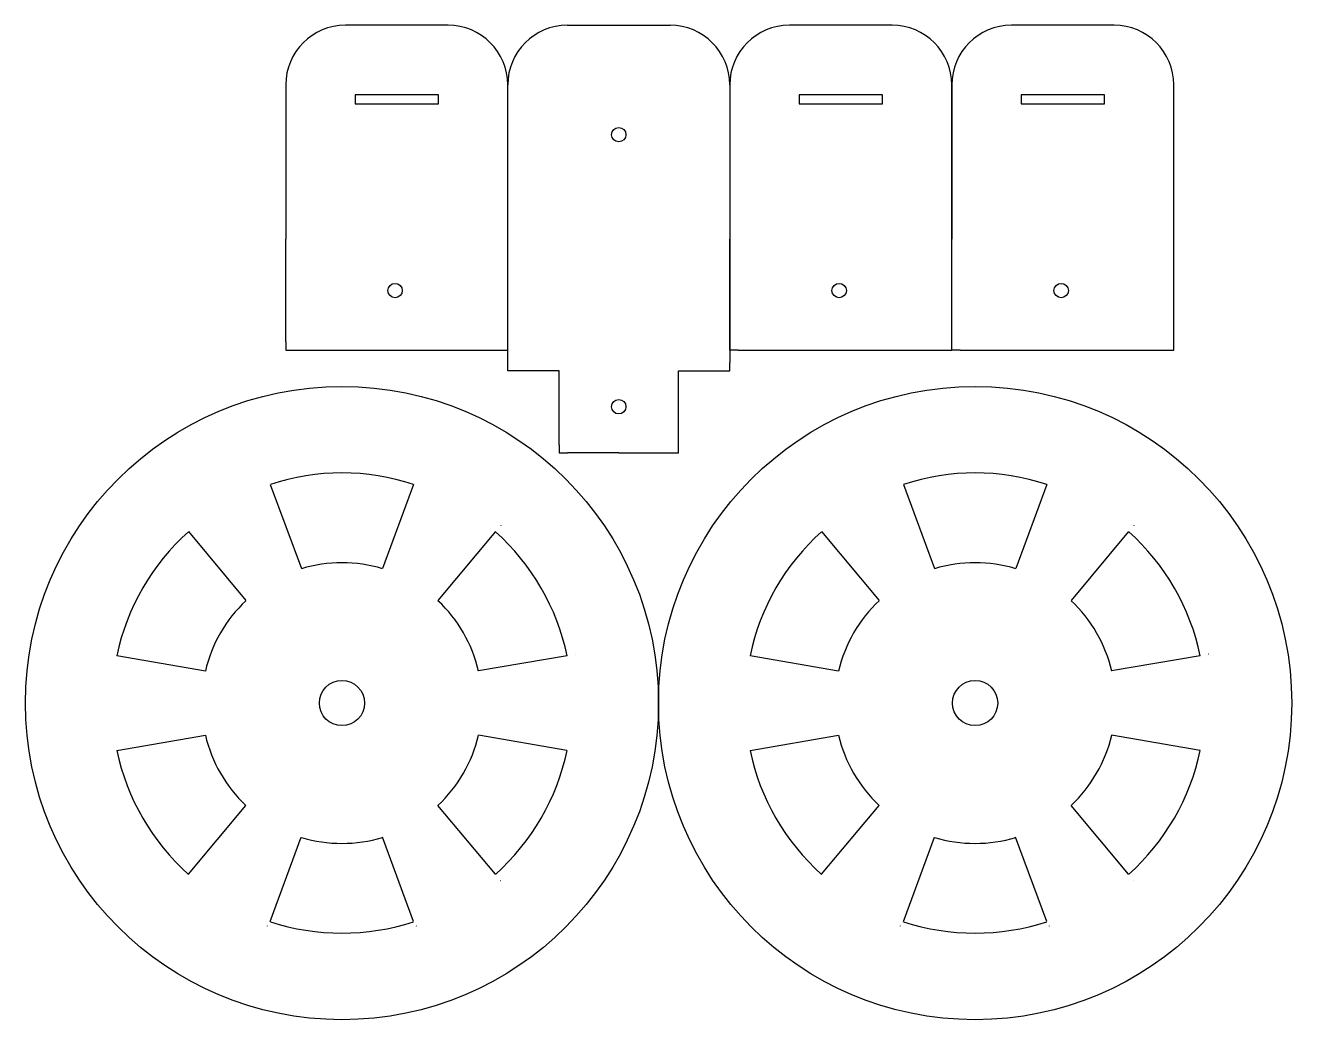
# Model space of a CAD drawing. Header units: inches. Extents: x 0 to 123, y 0 to 97.
import ezdxf

# ---------------------------------------------------------------- set-up
doc = ezdxf.new("R2010")
doc.units = ezdxf.units.IN
doc.header["$MEASUREMENT"] = 0
doc.layers.add('wheelsx2', color=190, linetype='Continuous')

msp = doc.modelspace()

# ---------------------------------------------------------------- linework, layer by layer
at = {"layer": 'wheelsx2'}
for p, q in [((40.99, 96.67), (30.99, 96.67)), ((52.59, 96.67), (62.59, 96.67)), ((84.19, 96.67), (74.19, 96.67)), ((105.79, 96.67), (95.79, 96.67)), ((25.19, 90.87), (25.19, 75.87)), ((46.79, 75.87), (46.79, 90.87)), ((46.79, 63.87), (46.79, 90.87)), ((68.39, 90.87), (68.39, 75.87)), ((68.39, 90.87), (68.39, 63.87)), ((89.99, 90.87), (89.99, 75.87)), ((89.99, 75.87), (89.99, 90.87)), ((111.59, 75.87), (111.59, 90.87)), ((35.99, 89.92), (31.94, 89.92)), ((31.94, 89.92), (31.94, 89.02)), ((31.94, 89.02), (40.04, 89.02)), ((40.04, 89.92), (35.99, 89.92)), ((40.04, 89.02), (40.04, 89.92)), ((79.19, 89.92), (75.14, 89.92)), ((75.14, 89.92), (75.14, 89.02)), ((75.14, 89.02), (83.24, 89.02)), ((83.24, 89.92), (79.19, 89.92)), ((83.24, 89.02), (83.24, 89.92)), ((100.79, 89.92), (96.74, 89.92)), ((96.74, 89.92), (96.74, 89.02)), ((96.74, 89.02), (104.84, 89.02)), ((104.84, 89.92), (100.79, 89.92)), ((104.84, 89.02), (104.84, 89.92)), ((25.19, 65.87), (25.19, 75.87)), ((46.79, 65.87), (46.79, 75.87)), ((68.39, 65.87), (68.39, 75.87)), ((89.99, 65.87), (89.99, 75.87)), ((89.99, 65.87), (89.99, 75.87)), ((111.59, 65.87), (111.59, 75.87)), ((25.19, 65.87), (25.19, 65.07)), ((46.79, 65.07), (46.79, 65.87)), ((68.39, 65.07), (68.39, 65.87)), ((89.99, 65.07), (89.99, 65.87)), ((89.99, 65.07), (89.99, 65.87)), ((111.59, 65.07), (111.59, 65.87)), ((25.19, 65.07), (25.99, 65.07)), ((25.99, 65.07), (45.99, 65.07)), ((45.99, 65.07), (46.79, 65.07)), ((69.19, 65.07), (68.39, 65.07)), ((69.19, 65.07), (89.19, 65.07)), ((89.19, 65.07), (89.99, 65.07)), ((90.79, 65.07), (89.99, 65.07)), ((90.79, 65.07), (110.79, 65.07)), ((110.79, 65.07), (111.59, 65.07)), ((46.79, 63.07), (46.79, 63.87)), ((47.59, 63.07), (46.79, 63.07)), ((51.79, 63.07), (47.59, 63.07)), ((51.79, 55.87), (51.79, 63.07)), ((63.39, 63.07), (67.59, 63.07)), ((63.39, 55.87), (63.39, 63.07)), ((67.59, 63.07), (68.39, 63.07)), ((68.39, 63.07), (68.39, 63.87)), ((51.79, 55.87), (51.79, 55.07)), ((63.39, 55.07), (63.39, 55.87)), ((51.79, 55.07), (52.59, 55.07)), ((57.59, 55.07), (52.59, 55.07)), ((57.59, 55.07), (62.59, 55.07)), ((62.59, 55.07), (63.39, 55.07)), ((23.69, 52.02), (26.71, 43.82)), ((37.62, 52.02), (34.61, 43.82)), ((85.29, 52.02), (88.31, 43.82)), ((99.22, 52.02), (96.21, 43.82)), ((15.72, 47.42), (21.32, 40.71)), ((45.59, 47.42), (40, 40.71)), ((46.11, 48.04), (46.11, 48.03)), ((77.32, 47.42), (82.92, 40.71)), ((107.19, 47.42), (101.6, 40.71)), ((107.71, 48.04), (107.71, 48.03)), ((8.76, 35.36), (17.37, 33.87)), ((52.56, 35.35), (43.94, 33.87)), ((53.36, 35.49), (53.34, 35.49)), ((70.36, 35.36), (78.97, 33.87)), ((114.16, 35.35), (105.54, 33.87)), ((114.96, 35.49), (114.94, 35.49)), ((8.76, 26.15), (17.37, 27.64)), ((52.55, 26.15), (43.94, 27.64)), ((70.36, 26.15), (78.97, 27.64)), ((114.15, 26.15), (105.54, 27.64)), ((15.72, 14.09), (21.31, 20.8)), ((45.59, 14.09), (39.99, 20.8)), ((77.32, 14.09), (82.91, 20.8)), ((107.19, 14.09), (101.59, 20.8)), ((23.69, 9.49), (26.7, 17.69)), ((37.62, 9.49), (34.6, 17.69)), ((85.29, 9.49), (88.3, 17.69)), ((99.22, 9.49), (96.2, 17.69)), ((46.11, 13.46), (46.1, 13.47)), ((107.71, 13.46), (107.7, 13.47)), ((23.41, 9.06), (23.41, 9.08)), ((37.9, 9.06), (37.89, 9.07)), ((85.01, 9.06), (85.01, 9.08)), ((99.5, 9.06), (99.49, 9.07))]:
    msp.add_line(p, q, dxfattribs=at)
for centre, radius in [((57.59, 86.03), 0.7), ((35.83, 70.87), 0.7), ((79.03, 70.87), 0.7), ((100.63, 70.87), 0.7), ((30.66, 30.75), 30.8), ((92.26, 30.75), 30.8), ((57.59, 59.57), 0.7), ((30.66, 30.75), 2.2), ((92.26, 30.75), 2.2)]:
    msp.add_circle(centre, radius, dxfattribs=at)
for centre, radius, start, end in [((30.99, 90.87), 5.8, 90, 180), ((40.99, 90.87), 5.8, 0, 90), ((52.59, 90.87), 5.8, 90, 180), ((62.59, 90.87), 5.8, 0, 90), ((74.19, 90.87), 5.8, 90, 180), ((84.19, 90.87), 5.8, 0, 90), ((95.79, 90.87), 5.8, 90, 180), ((105.79, 90.87), 5.8, 0, 90), ((30.66, 30.75), 22.38, 71.863, 108.1233), ((92.26, 30.75), 22.38, 71.863, 108.1233), ((30.66, 30.75), 22.38, 131.863, 168.1233), ((30.66, 30.75), 22.38, 11.863, 48.1233), ((92.26, 30.75), 22.38, 131.863, 168.1233), ((92.26, 30.75), 22.38, 11.863, 48.1233), ((30.66, 30.75), 13.65, 73.1746, 106.8118), ((92.26, 30.75), 13.65, 73.1746, 106.8118), ((30.66, 30.75), 13.65, 133.1746, 166.8118), ((30.66, 30.75), 13.65, 13.1746, 46.8118), ((92.26, 30.75), 13.65, 133.1746, 166.8118), ((92.26, 30.75), 13.65, 13.1746, 46.8118), ((30.66, 30.75), 13.65, 193.1746, 226.8118), ((30.66, 30.75), 13.65, 313.1746, 346.8118), ((92.26, 30.75), 13.65, 193.1746, 226.8118), ((92.26, 30.75), 13.65, 313.1746, 346.8118), ((30.66, 30.75), 22.38, 191.863, 228.1233), ((30.66, 30.75), 22.38, 311.863, 348.1233), ((92.26, 30.75), 22.38, 191.863, 228.1233), ((92.26, 30.75), 22.38, 311.863, 348.1233), ((30.66, 30.75), 13.65, 253.1746, 286.8118), ((92.26, 30.75), 13.65, 253.1746, 286.8118), ((30.66, 30.75), 22.38, 251.863, 288.1233), ((92.26, 30.75), 22.38, 251.863, 288.1233)]:
    msp.add_arc(centre, radius, start, end, dxfattribs=at)

doc.saveas('drawing.dxf')
